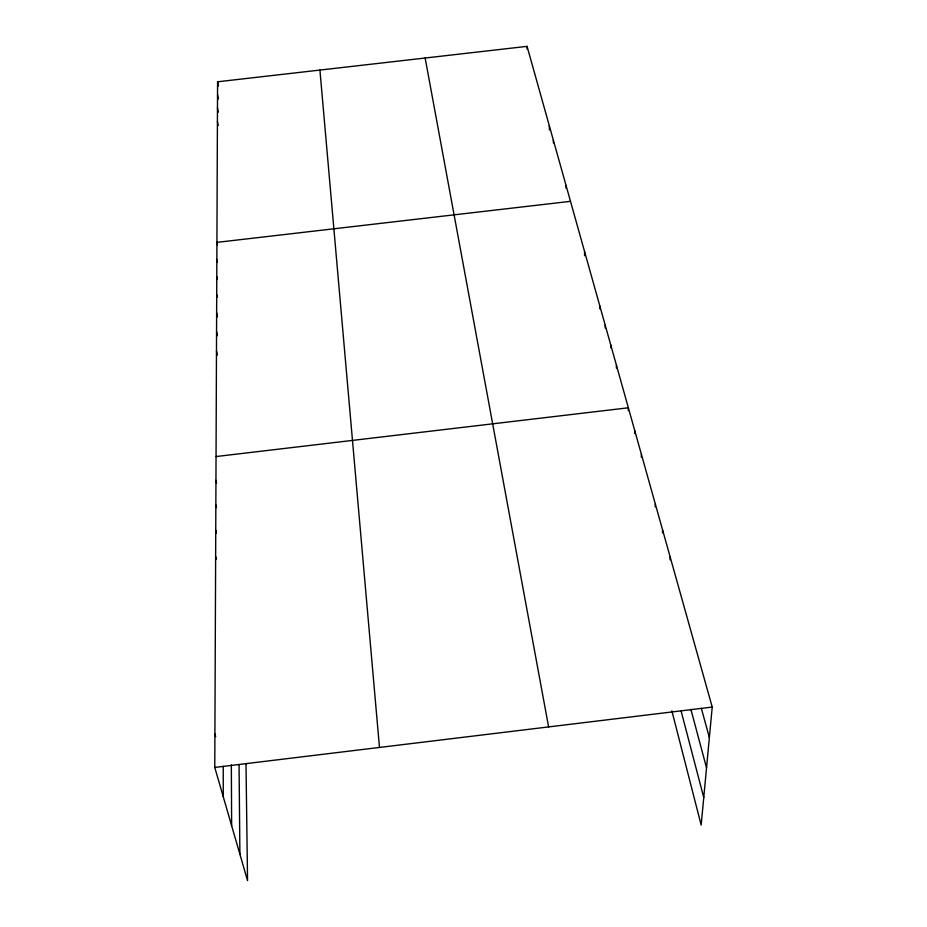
<?xml version="1.0" encoding="UTF-8"?>
<svg xmlns="http://www.w3.org/2000/svg" width="927" height="927" viewBox="0 0 927 927"><rect width="100%" height="100%" fill="white"/><g stroke="black" fill="none" stroke-linecap="round" stroke-linejoin="round"><path stroke-width="1.39" d="M246.003 763.906L247.544 880.65L214.774 767.429L217.578 81.785L527.069 46.35L712.226 707.069L701.171 825.076L671.866 710.847M599.827 308.83L599.839 306.037M605.192 328.031L605.227 325.226M610.719 347.787L610.754 344.971M616.397 368.112L616.455 365.296M628.286 410.615L628.355 407.787L216.049 456.547M634.694 433.523L634.775 430.696M641.31 457.173L641.403 454.346M655.192 506.814L655.319 503.987M662.481 532.886L662.62 530.059M670.024 559.85L670.175 557.023M214.774 767.429L712.226 707.069M570.499 201.333L216.918 242.376L217.497 245.191M214.913 733.929L215.667 736.617M701.357 708.355L709.364 737.614M690.905 709.41L706.536 767.823M681.136 711.136L703.755 797.533M215.632 556.409L216.315 559.155M215.748 530.209L216.42 532.967M215.852 504.867L216.512 507.614M215.945 480.325L216.594 483.071M216.478 350.962L217.37 355.064M216.559 331.611L217.439 335.701M216.64 312.781L217.497 316.86M216.709 294.473L217.277 297.185M216.779 276.64L217.37 279.479M216.848 259.282L217.439 262.109M217.416 121.46L218.193 125.539M217.474 107.926L218.285 112.202M217.532 94.705L218.332 98.957M217.578 81.785L218.366 86.014M425.145 58.019L548.61 726.919M319.919 70.07L379.479 747.44M527.069 46.35L527.15 49.212M549.317 125.748L549.398 129.942M553.349 140.116L553.396 142.932M566.049 185.435L566.073 188.285M239.062 764.763L239.896 854.231M231.344 764.972L231.646 825.737M584.578 251.565L584.578 255.713M223.245 766.362L223.256 796.745"/></g></svg>
